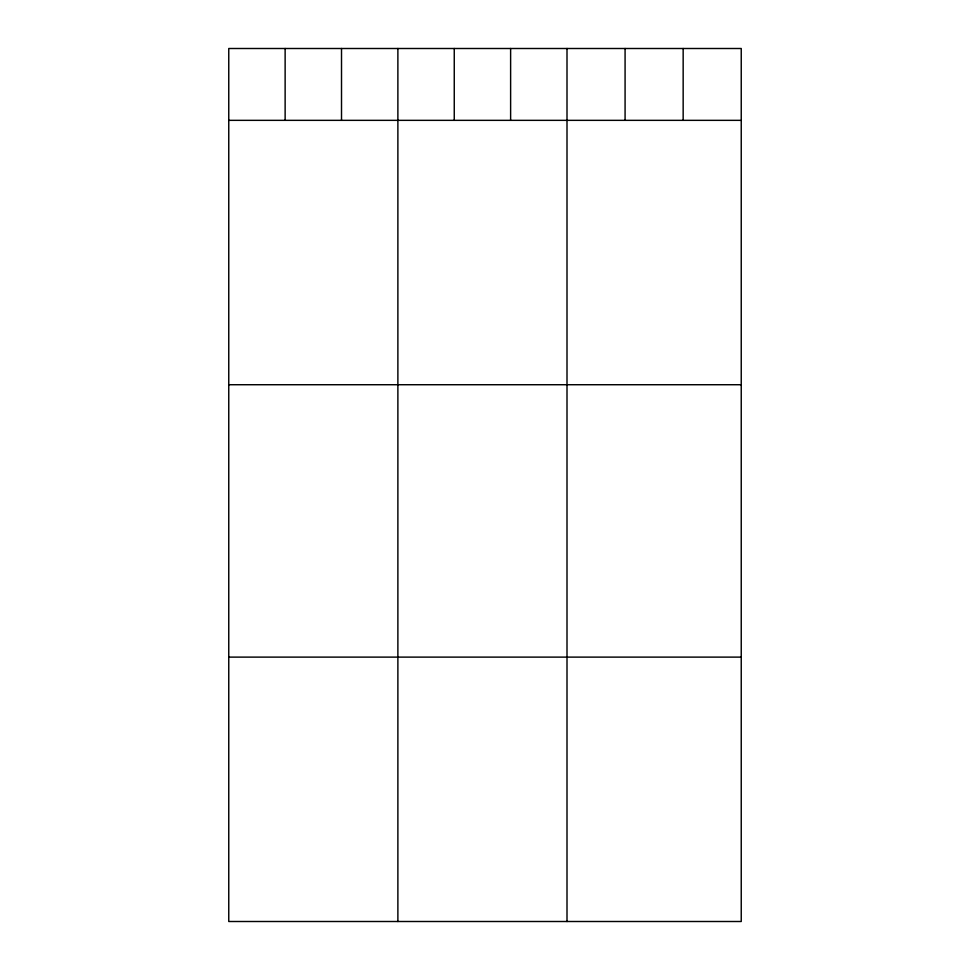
<?xml version="1.0" encoding="UTF-8"?>
<svg xmlns="http://www.w3.org/2000/svg" width="970" height="970" viewBox="0 0 970 970"><rect width="100%" height="100%" fill="white"/><g stroke="black" fill="none" stroke-linecap="round" stroke-linejoin="round"><path stroke-width="1.45" d="M741.238 120.341L741.238 921.5L228.762 921.5L228.762 48.5L741.238 48.5L741.238 120.341L228.762 120.341M228.762 384.726L741.238 384.726M228.762 657.114L741.238 657.114M683.159 48.5L683.159 120.341M625.08 48.5L625.08 120.341M567.001 48.5L567.001 921.5M510.62 48.5L510.62 120.341M454.251 48.5L454.251 120.341M397.882 48.5L397.882 921.5M341.513 48.5L341.513 120.341M285.131 48.5L285.131 120.341"/></g></svg>
